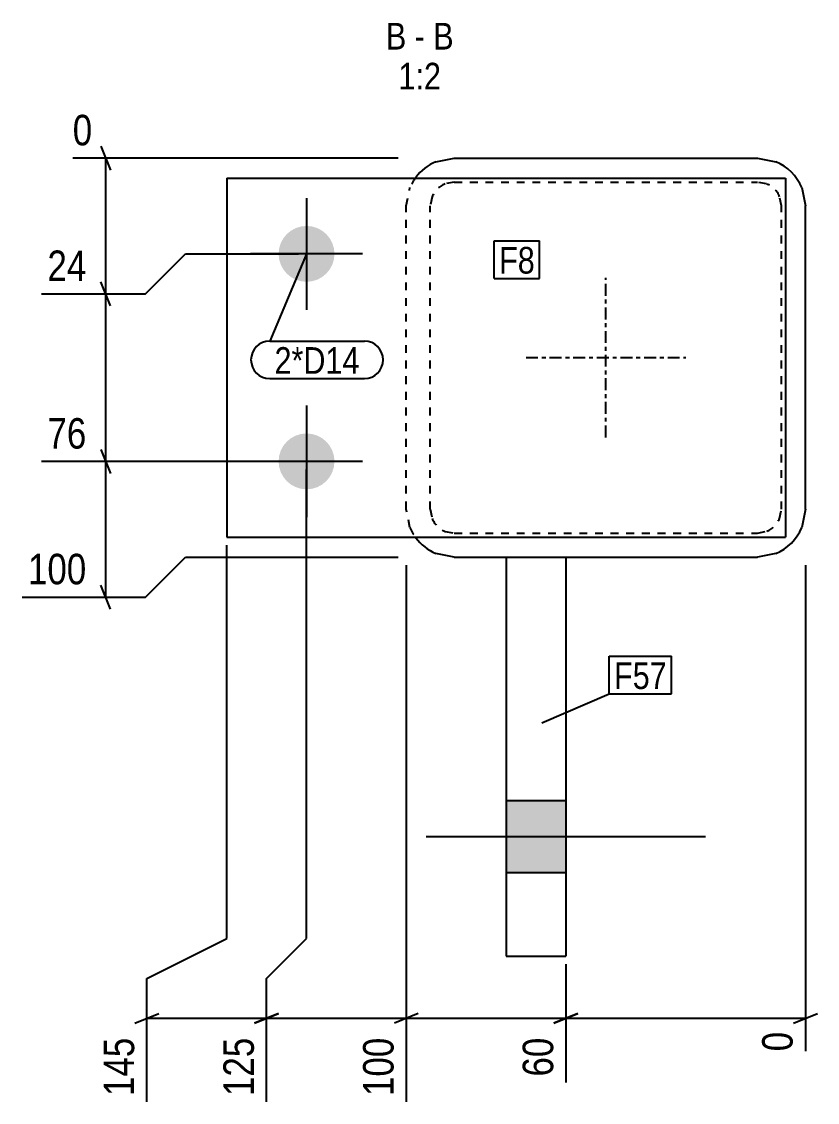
# Model space of a CAD drawing. Header units: millimetres. Extents: x 5 to 23496, y 3 to 654.
# Drawn here: x 15615.1 to 15814.4, y 4.7 to 275.5 of the extents above; entities that cross this region are included whole.
import ezdxf

# ---------------------------------------------------------------- set-up
doc = ezdxf.new("R2010")
doc.units = ezdxf.units.MM
doc.linetypes.add('DXK_LINE_DOT2', pattern=[3.9198, 1.9599, -1.9599])
doc.linetypes.add('DXK_LINE_DOT3', pattern=[5.9187, 2.979, -0.9799, 0.9799, -0.9799])
for name, color, linetype in [('MÅLSÆTNING', 7, 'Continuous'), ('STÅL', 7, 'Continuous'), ('TEKST', 7, 'Continuous')]:
    doc.layers.add(name, color=color, linetype=linetype)
doc.styles.add('Arial Narrow', font='ARIALN.TTF', dxfattribs={"height": 0.2})

msp = doc.modelspace()

# ---------------------------------------------------------------- hatches: boundary and pattern name
at = {"layer": 'STÅL', "linetype": 'Continuous'}
for points in [[(15686.45, 210.29, -1), (15686.45, 224.29, -1)], [(15686.45, 158.29, -1), (15686.45, 172.29, -1)], [(15736.45, 80.29), (15736.45, 62.29), (15751.45, 62.29), (15751.45, 80.29)], [(15736.45, 80.29), (15736.45, 62.29), (15751.45, 62.29), (15751.45, 80.29)]]:
    msp.add_hatch(color=96, dxfattribs=at).paths.add_polyline_path(points)

# ---------------------------------------------------------------- linework, layer by layer
at = {"layer": 'MÅLSÆTNING', "color": 7, "linetype": 'Continuous'}
for p, q in [((15634.94, 244.29), (15637.34, 238.29)), ((15709.45, 241.29), (15627.87, 241.29)), ((15636.14, 207.29), (15636.14, 241.29)), ((15646.14, 207.29), (15656.14, 217.29)), ((15646.14, 207.29), (15656.14, 217.29)), ((15656.14, 217.29), (15684.45, 217.29)), ((15656.14, 217.29), (15684.45, 217.29)), ((15637.34, 204.29), (15634.94, 210.29)), ((15637.34, 204.29), (15634.94, 210.29)), ((15620.08, 207.29), (15646.14, 207.29)), ((15620.08, 207.29), (15646.14, 207.29)), ((15636.14, 165.29), (15636.14, 207.29)), ((15634.94, 168.29), (15637.34, 162.29)), ((15634.94, 168.29), (15637.34, 162.29)), ((15684.45, 165.29), (15620.08, 165.29)), ((15684.45, 165.29), (15620.08, 165.29)), ((15636.14, 131.29), (15636.14, 165.29)), ((15686.45, 45.74), (15686.45, 163.29)), ((15686.45, 45.74), (15686.45, 163.29)), ((15666.45, 45.74), (15666.45, 144.29)), ((15646.14, 131.29), (15656.14, 141.29)), ((15656.14, 141.29), (15709.45, 141.29)), ((15711.45, 139.29), (15711.45, 4.8)), ((15711.45, 139.29), (15711.45, 4.8)), ((15811.45, 139.29), (15811.45, 17.46)), ((15637.34, 128.29), (15634.94, 134.29)), ((15615.2, 131.29), (15646.14, 131.29)), ((15646.45, 35.74), (15666.45, 45.74)), ((15676.45, 35.74), (15686.45, 45.74)), ((15676.45, 35.74), (15686.45, 45.74)), ((15751.45, 39.29), (15751.45, 9.68)), ((15751.45, 39.29), (15751.45, 9.68)), ((15646.45, 4.8), (15646.45, 35.74)), ((15676.45, 4.8), (15676.45, 35.74)), ((15676.45, 4.8), (15676.45, 35.74)), ((15643.45, 24.54), (15649.45, 26.94)), ((15646.45, 25.74), (15676.45, 25.74)), ((15673.45, 24.54), (15679.45, 26.94)), ((15679.45, 26.94), (15673.45, 24.54)), ((15676.45, 25.74), (15711.45, 25.74)), ((15714.45, 26.94), (15708.45, 24.54)), ((15714.45, 26.94), (15708.45, 24.54)), ((15711.45, 25.74), (15751.45, 25.74)), ((15754.45, 26.94), (15748.45, 24.54)), ((15748.45, 24.54), (15754.45, 26.94)), ((15751.45, 25.74), (15811.45, 25.74)), ((15808.45, 24.54), (15814.45, 26.94))]:
    msp.add_line(p, q, dxfattribs=at)
at = {"layer": 'STÅL', "color": 2, "linetype": 'Continuous'}
for p, q in [((15718.86, 240.38), (15723.45, 241.29)), ((15723.45, 241.29), (15799.45, 241.29)), ((15799.45, 241.29), (15804.04, 240.38)), ((15666.45, 236.29), (15806.45, 236.29)), ((15666.45, 236.29), (15666.45, 146.29)), ((15806.45, 236.29), (15806.45, 146.29)), ((15810.53, 233.88), (15811.45, 229.29)), ((15811.45, 153.29), (15811.45, 229.29)), ((15811.45, 153.29), (15810.53, 148.7)), ((15666.45, 146.29), (15806.45, 146.29)), ((15723.45, 141.29), (15718.86, 142.2)), ((15723.45, 141.29), (15799.45, 141.29)), ((15736.45, 141.29), (15736.45, 41.29)), ((15751.45, 141.29), (15751.45, 41.29)), ((15804.04, 142.2), (15799.45, 141.29)), ((15736.45, 41.29), (15751.45, 41.29))]:
    msp.add_line(p, q, dxfattribs=at)
at = {"layer": 'STÅL', "color": 7, "linetype": 'DXK_LINE_DOT2'}
for p, q in [((15711.45, 229.29), (15712.36, 233.88)), ((15723.45, 235.29), (15721.15, 234.83)), ((15723.45, 235.29), (15799.45, 235.29)), ((15801.74, 234.83), (15799.45, 235.29)), ((15717.9, 231.59), (15717.45, 229.29)), ((15805.45, 229.29), (15804.99, 231.59)), ((15711.45, 153.29), (15711.45, 229.29)), ((15717.45, 153.29), (15717.45, 229.29)), ((15805.45, 153.29), (15805.45, 229.29)), ((15712.36, 148.7), (15711.45, 153.29)), ((15717.45, 153.29), (15717.9, 151)), ((15804.99, 151), (15805.45, 153.29)), ((15721.15, 147.75), (15723.45, 147.29)), ((15723.45, 147.29), (15799.45, 147.29)), ((15799.45, 147.29), (15801.74, 147.75)), ((15736.45, 141.29), (15751.45, 141.29))]:
    msp.add_line(p, q, dxfattribs=at)
at = {"layer": 'STÅL', "color": 96, "linetype": 'Continuous'}
for p, q in [((15686.45, 231.29), (15686.45, 203.29)), ((15700.45, 217.29), (15672.45, 217.29)), ((15686.45, 179.29), (15686.45, 151.29)), ((15700.45, 165.29), (15672.45, 165.29)), ((15736.45, 80.29), (15751.45, 80.29)), ((15736.45, 80.29), (15751.45, 80.29)), ((15716.45, 71.29), (15786.45, 71.29)), ((15716.45, 71.29), (15786.45, 71.29)), ((15736.45, 62.29), (15751.45, 62.29)), ((15736.45, 62.29), (15751.45, 62.29))]:
    msp.add_line(p, q, dxfattribs=at)
at = {"layer": 'STÅL', "color": 7, "linetype": 'DXK_LINE_DOT3'}
for p, q in [((15761.45, 171.29), (15761.45, 211.29)), ((15741.45, 191.29), (15781.45, 191.29))]:
    msp.add_line(p, q, dxfattribs=at)
at = {"layer": 'STÅL', "color": 2, "linetype": 'Continuous'}
for centre, start, end in [((15723.45, 229.29), 112.5, 143.5514), ((15799.45, 229.29), 22.5, 67.5), ((15799.45, 153.29), 292.5, 337.5), ((15723.45, 153.29), 216.4486, 247.5)]:
    msp.add_arc(centre, 12, start, end, dxfattribs=at)
at = {"layer": 'STÅL', "color": 7, "linetype": 'DXK_LINE_DOT2'}
for centre, radius, start, end in [((15723.45, 229.29), 12, 143.5514, 157.5), ((15723.45, 229.29), 6, 112.5, 157.5), ((15799.45, 229.29), 6, 22.5, 67.5), ((15723.45, 153.29), 6, 202.5, 247.5), ((15799.45, 153.29), 6, 292.5, 337.5), ((15723.45, 153.29), 12, 202.5, 216.4486)]:
    msp.add_arc(centre, radius, start, end, dxfattribs=at)

# ---------------------------------------------------------------- wipeouts: each hides what was drawn before it
at = {"color": 0, "linetype": 'Continuous'}
for points, layer in [([(15632.88, 208.89), (15632.88, 220.09), (15619.93, 220.09), (15619.93, 208.89)], 'MÅLSÆTNING'), ([(15632.88, 166.89), (15632.88, 178.09), (15619.93, 178.09), (15619.93, 166.89)], 'MÅLSÆTNING'), ([(15632.88, 132.89), (15632.88, 144.09), (15615.06, 144.09), (15615.06, 132.89)], 'MÅLSÆTNING'), ([(15644.85, 22.48), (15633.65, 22.48), (15633.65, 4.66), (15644.85, 4.66)], 'MÅLSÆTNING'), ([(15674.85, 22.48), (15663.65, 22.48), (15663.65, 4.66), (15674.85, 4.66)], 'MÅLSÆTNING'), ([(15709.85, 22.48), (15698.65, 22.48), (15698.65, 4.66), (15709.85, 4.66)], 'MÅLSÆTNING'), ([(15749.85, 22.48), (15738.65, 22.48), (15738.65, 9.53), (15749.85, 9.53)], 'MÅLSÆTNING'), ([(15711.45, 268.49), (15711.45, 275.49), (15706.34, 275.49), (15706.34, 268.49)], 'TEKST'), ([(15716.1, 268.49), (15716.1, 275.49), (15713.55, 275.49), (15713.55, 268.49)], 'TEKST'), ([(15723.31, 268.49), (15723.31, 275.49), (15718.2, 275.49), (15718.2, 268.49)], 'TEKST'), ([(15720.16, 258.49), (15720.16, 265.49), (15709.49, 265.49), (15709.49, 258.49)], 'TEKST')]:
    msp.add_wipeout(points, dxfattribs=at).dxf.layer = layer
at = {"color": 0}
for points in [[(15743.65, 212.35), (15743.65, 219.35), (15734.7, 219.35), (15734.7, 212.35)], [(15699.74, 187.23), (15699.74, 194.23), (15678.43, 194.23), (15678.43, 187.23)], [(15776.72, 108.25), (15776.72, 115.25), (15763.5, 115.25), (15763.5, 108.25)]]:
    msp.add_wipeout(points, dxfattribs=at).dxf.layer = 'TEKST'

# ---------------------------------------------------------------- next in the draw order: texts
at = {"layer": 'MÅLSÆTNING', "color": 3, "linetype": 'Continuous', "style": 'Arial Narrow'}
for s, p in [('24', (15621.53, 210.49)), ('76', (15621.53, 168.49)), ('100', (15616.66, 134.49))]:
    msp.add_text(s, height=7.635, dxfattribs=at).set_placement(p)
for s, p in [('145', (15643.25, 6.26)), ('125', (15673.25, 6.26)), ('100', (15708.25, 6.26)), ('60', (15748.25, 11.13))]:
    msp.add_text(s, height=7.635, rotation=90.0002, dxfattribs=at).set_placement(p)
at = {"layer": 'TEKST', "color": 3, "linetype": 'Continuous', "style": 'Arial Narrow'}
for s, height, p in [('B', 6.68, (15706.34, 268.49)), ('B', 6.68, (15718.2, 268.49)), ('-', 6.68, (15713.55, 268.49)), ('1:2', 6.681, (15709.49, 258.49))]:
    msp.add_text(s, height=height, dxfattribs=at).set_placement(p)

# ---------------------------------------------------------------- next in the draw order: wipeouts: each hides what was drawn before it
at = {"color": 0, "linetype": 'Continuous'}
for points in [[(15634.34, 242.89), (15634.34, 254.09), (15626.27, 254.09), (15626.27, 242.89)], [(15809.85, 23.94), (15798.65, 23.94), (15798.65, 15.86), (15809.85, 15.86)]]:
    msp.add_wipeout(points, dxfattribs=at).dxf.layer = 'MÅLSÆTNING'
at = {"color": 0}
for points in [[(15743.65, 212.35), (15743.65, 219.35), (15734.7, 219.35), (15734.7, 212.35)], [(15699.74, 187.23), (15699.74, 194.23), (15678.43, 194.23), (15678.43, 187.23)], [(15776.72, 108.25), (15776.72, 115.25), (15763.5, 115.25), (15763.5, 108.25)]]:
    msp.add_wipeout(points, dxfattribs=at).dxf.layer = 'TEKST'

# ---------------------------------------------------------------- next in the draw order: linework, layer by layer
at = {"layer": 'TEKST', "color": 7, "linetype": 'Continuous'}
for p, q in [((15733.5, 220.55), (15744.85, 220.55)), ((15733.5, 211.15), (15733.5, 220.55)), ((15744.85, 211.15), (15744.85, 220.55)), ((15686.45, 217.29), (15677.23, 195.43)), ((15733.5, 211.15), (15744.85, 211.15)), ((15677.23, 195.43), (15700.94, 195.43)), ((15677.23, 186.03), (15700.94, 186.03)), ((15762.3, 116.45), (15777.92, 116.45)), ((15762.3, 107.05), (15762.3, 116.45)), ((15777.92, 107.05), (15777.92, 116.45)), ((15745.37, 99.75), (15762.3, 107.05)), ((15762.3, 107.05), (15777.92, 107.05))]:
    msp.add_line(p, q, dxfattribs=at)
for centre, start, end in [((15677.23, 190.73), 90, 270), ((15700.94, 190.73), 270, 90)]:
    msp.add_arc(centre, 4.7, start, end, dxfattribs=at)

# ---------------------------------------------------------------- next in the draw order: texts
at = {"layer": 'MÅLSÆTNING', "color": 3, "linetype": 'Continuous', "style": 'Arial Narrow'}
msp.add_text('0', height=7.64, dxfattribs=at).set_placement((15627.87, 244.49))
msp.add_text('0', height=7.64, rotation=90.0002, dxfattribs=at).set_placement((15808.25, 17.46))
at = {"layer": 'TEKST', "color": 3, "style": 'Arial Narrow'}
for s, p in [('F8', (15734.7, 212.35)), ('2*D14', (15678.43, 187.23)), ('F57', (15763.5, 108.25))]:
    msp.add_text(s, height=6.681, dxfattribs=at).set_placement(p)

doc.saveas('drawing.dxf')
